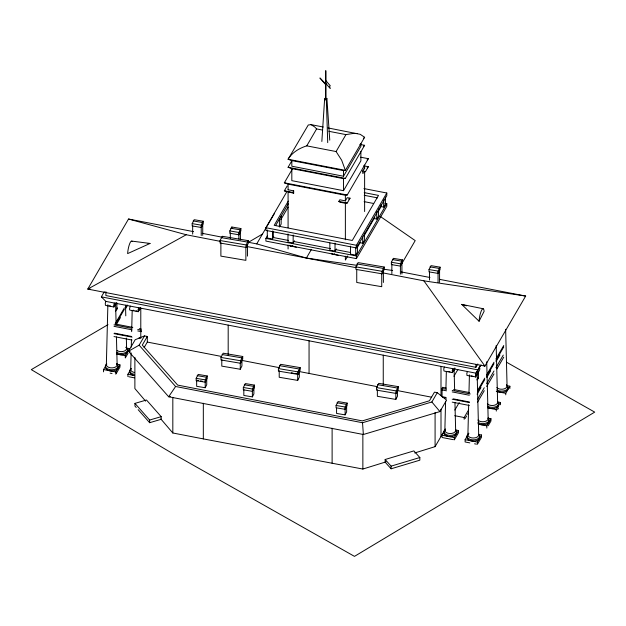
<?xml version="1.0" encoding="UTF-8"?>
<svg xmlns="http://www.w3.org/2000/svg" width="626" height="626" viewBox="0 0 626 626"><rect width="100%" height="100%" fill="white"/><g stroke="black" fill="none" stroke-linecap="round" stroke-linejoin="round"><path stroke-width="0.94" d="M106.357 364.59L107.875 304.745M116.788 309.721L116.96 302.968M130.701 369.309L131.124 352.9M131.264 347.109L131.46 339.386M131.656 331.67L131.71 329.738M131.757 327.805L132.196 310.433M444.859 430.234L445.595 401.274M445.915 388.73L446.354 371.359M468.663 404.779L467.904 434.702A5.407 3.122 0 0 0 473.679 438.012A5.407 3.122 0 0 0 478.608 434.28M468.96 393.198L469.422 374.864M478.366 378.871L478.561 371.148M325.129 100.168L325.191 98.227L326.921 98.564L329.753 140.146M321.842 141.476L324.612 99.229L325.191 98.227M192.182 223.631L194.17 219.71L203.223 221.236L203.223 223.56L201.236 227.481L192.182 225.947L192.182 223.631L201.236 225.157L203.223 221.236M220.078 240.533L222.238 236.268L248.334 240.674L248.334 243.201L246.175 247.466L220.078 243.052L220.078 240.533L246.175 244.938L248.334 240.674M229.836 230.931L231.823 227.011L240.877 228.537L240.877 230.861L238.889 234.781L229.836 233.248L229.836 230.931L238.889 232.457L240.877 228.537M196.173 378.339L198.16 374.418L207.214 375.944L207.214 378.268L205.226 382.189L196.173 380.663L196.173 378.339L205.226 379.865L207.214 375.944M220.986 357.438L223.146 353.181L242.731 356.484L242.731 359.011L240.572 363.268L220.986 359.966L220.986 357.438L240.572 360.748L242.731 356.484M243.334 387.486L245.322 383.566L254.375 385.092L254.375 387.416L252.388 391.336L243.334 389.81L243.334 387.486L252.388 389.012L254.375 385.092M278.406 368.573L280.565 364.316L300.151 367.618L300.151 370.146L297.992 374.403L278.406 371.101L278.406 368.573L297.992 371.883L300.151 367.618M355.936 266.879L358.095 262.615L384.192 267.02L384.192 269.548L382.032 273.805L355.936 269.399L355.936 266.879L382.032 271.285L384.192 267.02M336.084 405.468L338.063 401.548L347.117 403.081L347.117 405.398L345.129 409.318L336.084 407.792L336.084 405.468L345.129 407.002L347.117 403.081M391.367 262.255L393.355 258.335L402.408 259.86L402.408 262.184L400.421 266.105L391.367 264.579L391.367 262.255L400.421 263.781L402.408 259.86M376.555 387.604L378.714 383.347L398.3 386.657L398.3 389.176L396.141 393.441L376.555 390.131L376.555 387.604L396.141 390.914L398.3 386.657M429.021 269.556L431.009 265.635L440.062 267.169L440.062 269.485L438.075 273.405L429.021 271.88L429.021 269.556L438.075 271.089L440.062 267.169M104.307 291.786L101.357 296.857L105.88 301.396L105.27 303.266L105.434 305.355L113.909 306.998L115.99 303.211M114.355 303.039L113.627 305.934L113.909 306.998M130.231 306.122L129.504 309.017L129.785 310.081L138.26 311.725L140.341 307.929A4.468 2.582 0 0 1 139.058 309.017M138.706 307.765L138.088 309.627L138.26 311.725M444.39 367.039L443.771 368.91L443.944 370.999L452.418 372.642L454.945 368.088M452.864 368.683L452.246 370.553L452.418 372.642M467.434 371.515L466.816 373.378L466.988 375.467L475.791 376.891C476.05 374.497 482.02 368.792 479.172 367.54M201.212 226.98L202.73 223.975L202.73 235.415M205.203 381.688L206.729 378.683L206.729 384.74L205.203 387.744L196.658 386.305L196.658 380.248L198.559 380.569M221.792 359.559L221.792 366.132L240.274 369.254L241.926 365.991L241.926 360.357M252.748 390.084L253.507 388.582M243.827 389.395L243.827 395.452L252.372 396.892L253.89 393.887L253.89 387.83M298.101 372.994L299.345 370.545L299.345 377.118L297.694 380.389L279.212 377.267L279.212 370.694M400.397 265.604L401.923 262.599L401.923 274.047M345.114 408.817L346.248 406.571M336.569 408.246L336.569 413.434L345.114 414.874L346.632 411.877L346.632 405.82M438.051 272.905L439.577 269.9L439.577 282.303M377.361 389.724L377.361 396.297L395.835 399.419L397.494 396.156L397.494 389.583M479.07 321.255L484.109 311.302A9.155 2.097 -80.4 0 0 481.59 310.269A9.155 2.097 -80.4 0 0 479.07 321.255L461.698 304.385L483.217 308.751M193.583 231.651L128.518 219.03L87.765 289.079L484.915 366.093L525.668 296.051L439.53 279.345M115.614 311.208L117.563 307.867M115.513 323.102L124.347 307.922M115.513 324.565L124.347 309.377M125.325 307.695L126.796 305.159M116.514 324.276L120.403 317.601M125.74 308.43L127.681 305.089M103.556 371.852L103.556 369.583L106.764 364.074M115.826 374.231L115.826 371.961L119.949 364.88L117.117 364.332M125.286 357.978L125.286 355.701L129.402 348.619L126.577 348.072M116.287 373.448L119.949 367.149L119.949 364.88M125.74 357.188L128.033 353.252M147.313 336.452L142.29 345.09L177.674 385.1L362.29 420.899L429.444 400.781L434.475 392.134L437.269 392.682L446.596 400.108L439.922 411.579L363.362 434.507L168.66 396.751L128.494 351.241L139.129 345.169L144.52 335.904L147.313 336.452L147.313 342.07L144.113 347.571M127.907 376.578L127.907 374.301L131.116 368.792M327.719 142.634L326.342 99.565L326.921 98.564M359.848 144.387L364.622 145.31L345.372 178.387L343.517 178.645L291.818 168.613L288.085 167.283L291.927 160.663M360.733 157.212L368.354 158.691L347.234 194.999L345.372 195.249L288.085 184.138L284.345 182.8L292.209 169.294M327.977 127.923L360.232 134.324L364.622 137.282L345.372 170.358L343.517 170.616L291.818 160.585L288.085 159.254C292.131 152.447 299.345 148.151 306.756 145.858L316.615 128.925L322.288 130.028M288.085 189.756L293.672 190.844L293.672 193.254L284.345 190.828L287.162 185.985M363.933 188.582L386.798 193.011L386.798 195.688L356.397 247.935L265.901 230.391L265.901 227.715L286.99 191.478M248.123 242.223L256.73 243.897L274.517 213.325M384.888 203.34L386.798 203.708L386.798 206.384L356.397 258.632L265.901 241.08L265.901 238.412L267.372 235.877M284.345 190.828L292.733 192.456L293.672 190.844M288.281 201.126L274.196 225.337L352.274 240.478L378.503 195.398L364.222 192.628M275.651 225.501L288.281 203.794M280.839 219.663L288.124 207.143M267.286 229.992L267.286 238.013L272.459 239.015L273.765 236.777M323.274 127.008L311.036 124.637L308.258 125.004L288.085 159.254L345.372 170.358L341.671 160.217L336.092 151.547L345.943 134.613L353.674 133.385L357.164 133.581M293.304 246.214L290.284 246.073L290.652 245.697M287.976 234.007L287.976 242.027L293.156 243.029L294.455 240.791M292.937 246.589L292.608 245.721M291.818 160.585L291.818 166.211L343.517 176.235L360.881 146.382L360.881 143.573M291.818 168.613L291.818 180.656L343.517 190.687L360.881 160.835L360.881 151.57M338.846 201.4L339.785 199.788L345.372 200.868L347.25 197.644L350.051 198.184L347.234 203.027L345.372 203.278L339.785 202.19L338.846 201.4L347.234 203.027M256.73 243.897L306.38 258.053L311.255 249.68M363.698 165.812L368.354 166.719L365.537 171.563L362.744 173.425L362.744 171.015L364.622 167.791M335.176 254.328L332.148 254.195L332.516 253.82M329.847 243.013L329.847 250.142L335.02 251.143L336.326 248.905M334.808 254.712L334.48 253.843M347.782 255.964L345.372 260.095L345.372 256.23M356.397 247.935L356.397 245.267L386.798 193.011M357.29 247.497L360.208 242.489M364.089 235.806L374.778 217.441M378.174 211.596L381.093 206.588L381.093 204.812M350.537 246.135L350.537 254.156L355.709 255.158L357.446 252.176L357.446 245.048M359.214 242.544L362.665 243.217L364.402 240.227L364.402 233.099M373.276 218.372L376.727 219.037L378.464 216.056L378.464 208.92M380.225 206.423L383.675 207.089L385.413 204.107L385.413 196.979M356.397 258.632L356.397 255.956L386.798 203.708M401.743 263.742L415.202 240.611L380.029 216.267M139.129 345.169L175.601 386.492L362.532 422.738L431.862 401.978L437.269 392.682M446.518 390.812L441.768 389.888L442.418 387.314L446.158 388.042M441.768 389.888L442.418 388.777M453.936 376.273L457.833 369.575M105.88 291.661L105.88 295.558L475.909 367.313L477.857 363.964M480.291 365.623L475.557 373.972L475.463 377.11M105.88 301.396L475.909 373.159L481.112 364.856M454.836 410.085L459.249 402.495M414.717 452.958L435.086 446.643L445.383 428.943M453.388 439.695L442.066 437.496L442.066 435.227L445.266 429.718M476.902 379.919L478.374 377.392M477.45 390.694L484.751 378.143M486.699 374.794L494 362.243M495.948 358.894L503.742 345.505M477.45 392.15L484.751 379.599M486.699 376.249L494 363.698M495.948 360.349L503.742 346.96M477.098 394.2L480.979 387.525M486.801 377.517L490.682 370.85M496.019 361.671L499.9 355.005M464.156 419.295L464.156 417.526L468.577 409.936M465.141 418.497L466.613 415.969M467.591 414.279L468.577 412.597M454.335 439.875L454.335 437.605L458.451 430.524L455.618 429.976M477.45 399.451L484.266 387.737M486.699 383.55L494 370.999M495.948 367.65L503.257 355.099M454.789 439.092L458.451 432.793L458.451 430.524M477.45 402.377L484.266 390.655M486.699 386.477L494 373.918M496.927 368.902L503.742 357.188M469.829 442.879L465.11 441.964L465.11 439.695L468.772 433.403M477.38 444.343L477.38 442.073L481.496 434.992L478.671 434.444M486.832 428.09L486.832 425.821L490.956 418.731L488.123 418.184M496.293 411.071L496.293 409.56L500.417 402.479L497.584 401.931M505.753 394.818L505.753 393.3L509.877 386.219L507.044 385.671M477.834 443.56L481.496 437.261L481.496 434.992M488.21 425.727L490.956 421.008L490.956 418.731M497.67 409.467L498.586 407.894M175.601 386.492L168.66 396.751L170.327 396.602M363.377 138.44L364.622 137.282M363.377 146.468L364.622 145.31M367.11 159.849L368.354 158.691M367.11 167.878L368.354 166.719M348.651 199.115L350.051 198.184M107.993 324.659L31.3 369.63L171.336 452.778L354.48 556.373L594.7 412.119L506.45 362.172M247.88 242.614L262.325 234.14M220.563 241.409L186.235 234.75L87.765 289.079L90.48 289.173M131.781 241.096L150.044 243.451L127.634 253.6A9.155 2.097 -80.4 0 1 129.574 243.968A9.155 2.097 -80.4 0 1 132.196 241.519M144.52 335.904L135.2 339.715L128.494 351.241L130.318 351.851M160.804 418.919L172.823 432.989L203.325 438.896L362.861 469.046L386.015 461.863M385.154 459.5L413.88 450.9L419.835 457.528L419.835 460.188L391.109 468.788L385.154 462.16L385.154 459.5L391.109 466.135L391.109 468.788M391.109 466.135L419.835 457.528M136.225 407.495L134.95 406.047L134.95 403.394L146.484 399.998L161.172 416.65L161.172 419.303L149.645 422.699L138.143 409.67M134.95 403.394L149.645 420.038L161.172 416.65M148.112 243.475L150.044 243.451M306.38 258.053L357.172 265.377M383.996 269.243L392.619 270.487M382.815 272.873L423.896 280.839L525.668 296.051M193.176 220.939L202.229 222.473M230.83 228.247L239.883 229.773M392.361 259.571L401.415 261.097M430.015 266.872L439.069 268.397M221.158 237.614L247.254 242.019M357.016 263.961L383.112 268.366M222.066 354.519L241.652 357.829M279.486 365.654L299.071 368.964M377.635 384.685L397.22 387.995M291.223 372.72L293.07 373.033M294.916 373.346L296.763 373.659M197.167 375.655L206.22 377.181M244.328 384.802L253.381 386.328M337.07 402.784L346.123 404.318M200.461 380.89L202.355 381.211M324.612 99.229L326.342 99.565M328.908 131.311L345.943 134.613M306.756 145.858L336.092 151.547M362.744 171.015L365.537 171.563M288.085 167.283L345.372 178.387M364.222 195.296L377.548 197.886M284.345 182.8L347.234 194.999M364.136 201.642L373.659 203.489M265.901 227.715L356.397 245.267M288.563 240.478L273.327 237.52L273.327 231.284M293.328 241.401L330.458 248.6M335.223 249.524L350.458 252.481M265.901 238.412L356.397 255.956M293.657 246.699L296.309 247.215M335.52 254.821L338.181 255.338M202.19 233.318L222.285 237.215M401.243 271.919L429.952 277.49M247.262 246.589L356.061 267.685M101.357 296.857L478.162 369.927M496.316 391.477L505.753 393.3M453.639 389.489L469.539 392.572M115.02 323.947L132.79 327.39M139.34 328.666L141.21 329.026M114.01 324.871L132.055 328.368M137.759 329.472L141.554 330.215M441.768 388.433L446.518 389.349M452.215 390.46L470.267 393.957M114.01 326.326L132.055 329.832M137.759 330.935L141.554 331.67M452.215 391.915L469.312 395.233M114.495 333.165L131.476 336.459M139.019 337.923L140.905 338.29M445.829 397.424L442.058 396.688L442.058 389.388M453.38 398.887L469.414 401.994M114.01 333.627L132.055 337.132M442.715 397.377L446.518 398.113M452.215 399.216L469.312 402.534M487.803 407.917L496.293 409.56M147.313 342.07L221.526 356.46M241.511 360.333L279.564 367.712M298.594 371.406L377.548 386.719M397.487 390.585L431.627 397.205M114.01 336.553L132.055 340.051M452.215 402.135L469.312 405.452M454.719 415.695L464.156 417.526M116.788 354.058L125.286 355.701M478.342 424.17L486.832 425.821M103.556 369.583L115.826 371.961M127.907 374.301L134.512 375.584M442.066 435.227L454.335 437.605M465.11 439.695L477.38 442.073M110.16 373.135L112.054 373.503M128.854 376.758L134.512 377.854M474.547 443.795L476.433 444.163M128.518 219.03L186.235 234.75M461.698 304.385L466.37 305.832M311.036 124.637L314.651 126.898L316.615 128.925M483.413 365.326L484.915 366.093L423.896 280.839M332.148 254.172L331.819 253.327M290.284 246.049L289.955 245.204M292.733 192.456L293.672 193.254M325.63 83.845L319.917 77.984L325.622 84.604M325.864 80.644L330.27 85.754L329.55 86.325L330.27 88.579L325.919 83.54L325.77 70.636L325.481 98.564L326.052 99.237L325.919 83.54M145.631 401.149L134.88 388.558L134.88 357.29M431.862 401.978L439.922 411.579M362.532 422.738L363.362 434.507M505.636 329.268L507.076 386.32M496.175 345.529L497.623 402.573M486.715 361.781L488.163 418.833M478.702 435.093L477.161 374.176A3.866 2.23 0 0 1 475.862 375.71M454.632 390.014L454.116 369.708A3.866 2.23 0 0 1 452.817 371.241M454.945 402.581L455.658 430.618M125.505 305.206L125.779 315.84M126.342 338.079L126.609 348.721M115.607 304.056L116.123 324.362M116.444 336.937L117.148 364.974M509.877 386.219L509.877 388.488M500.417 402.479L500.417 404.748M475.909 364.395L475.909 367.313M441.001 366.382L441.001 395.648M441.001 409.216L441.001 436.471M438.075 271.089L438.051 282.443M435.086 412.573L435.086 446.643M429.506 271.465L429.506 280.049M400.421 263.781L400.397 274.188M396.141 390.914L396.141 393.441M395.835 392.846L395.835 399.419M391.853 264.164L391.853 273.695M383.675 199.96L383.675 207.089M383.386 270.917L383.386 282.467M383.253 355.185L383.253 384.943M382.032 271.285L382.032 273.805M381.735 273.218L381.735 286.692L356.742 282.475L356.742 269.962M376.727 211.909L376.727 219.037M364.622 165.076L364.622 168.942M364.622 171.845L364.622 211.533M362.861 434.194L362.861 469.046M362.665 236.972L362.665 243.217M355.709 247.137L355.709 255.158M345.372 195.249L345.372 201.056M345.372 202.996L345.372 239.774M345.129 407.002L345.114 414.874M343.517 170.616L343.517 176.235M343.517 178.645L343.517 190.687M335.02 243.131L335.02 251.143M332.116 428.239L332.116 463.232M309.056 340.802L309.056 373.432M297.992 371.883L297.992 374.403M297.694 373.816L297.694 380.389M293.156 235.008L293.156 243.029M288.085 184.138L288.085 189.944M288.085 191.885L288.085 227.692M288.085 245.118L288.085 248.991M281.144 216.064L281.144 224.085L279.407 227.066L279.407 219.045M272.459 230.994L272.459 239.015M252.388 389.012L252.372 396.892M247.528 244.57L247.528 256.12M246.175 244.938L246.175 247.466M245.877 246.871L245.877 260.346L220.884 256.128L220.884 242.653M240.572 360.748L240.572 363.268M240.392 239.86L240.392 231.276L238.866 234.28L238.866 239.046M240.274 362.681L240.274 369.254M238.889 232.457L238.889 234.781M231.823 227.011L231.823 228.56M230.321 232.833L230.321 238.561M228.185 325.113L228.185 354.872M205.226 379.865L205.203 387.744M203.325 403.254L203.325 438.896M201.236 225.157L201.212 235.564M192.667 225.532L192.667 234.116M172.823 397.338L172.823 432.989M149.645 420.038L149.645 422.699M140.787 308.164L140.787 337.43M129.402 348.619L129.402 350.137M126.053 347.133A5.407 3.122 0 0 1 124.23 351.116A5.407 3.122 0 0 1 117.156 350.591M125.983 347.414A6.362 3.678 0 0 1 125.419 352.602A6.362 3.678 0 0 1 116.436 352.281M127.446 350.325A6.362 3.678 0 0 1 124.042 354.347A6.362 3.678 0 0 1 116.436 353.487M139.888 308.203A3.866 2.23 0 0 1 138.659 310.316M136.867 310.832A3.866 2.23 0 0 1 135.865 310.872M133.964 310.504A3.866 2.23 0 0 1 133.205 310.12M134.379 372.462A5.407 3.122 0 0 1 130.975 368.511M134.074 374.309A6.362 3.678 0 0 1 130.803 368.792M134.074 375.514A6.362 3.678 0 0 1 129.754 371.805M140.482 307.366A4.468 2.582 0 0 1 139.058 309.815M450.016 371.789A3.866 2.23 0 0 1 448.122 371.421M454.719 368.964A4.468 2.582 0 0 1 453.216 370.733M455.564 429.804A5.407 3.122 0 0 1 449.922 433.544A5.407 3.122 0 0 1 445.133 429.436M454.719 368.166A4.468 2.582 0 0 1 453.216 369.935M455.955 430.117A6.362 3.678 0 0 1 449.859 435.414A6.362 3.678 0 0 1 444.953 429.718M455.955 431.322A6.362 3.678 0 0 1 450.697 436.619A6.362 3.678 0 0 1 444.225 431.783M506.52 384.732A5.407 3.122 0 0 1 504.087 388.918A5.407 3.122 0 0 1 496.833 387.517M507.381 385.812A6.362 3.678 0 0 1 505.229 390.499A6.362 3.678 0 0 1 496.911 389.881M508.03 388.879A6.362 3.678 0 0 1 503.742 392.126A6.362 3.678 0 0 1 496.911 391.086M507.381 387.017A6.362 3.678 0 0 1 507.913 387.924M497.521 401.759A5.407 3.122 0 0 1 493.977 405.335A5.407 3.122 0 0 1 487.38 403.77M497.92 402.072A6.362 3.678 0 0 1 495.776 406.751A6.362 3.678 0 0 1 487.451 406.133M497.92 403.277A6.362 3.678 0 0 1 495.776 407.956A6.362 3.678 0 0 1 487.451 407.346M488.061 418.019A5.407 3.122 0 0 1 484.516 421.595A5.407 3.122 0 0 1 477.92 420.03M488.46 418.325A6.362 3.678 0 0 1 486.316 423.012A6.362 3.678 0 0 1 477.99 422.393M488.46 419.53A6.362 3.678 0 0 1 486.316 424.217A6.362 3.678 0 0 1 477.99 423.599M116.6 363.393A5.407 3.122 0 0 1 112.124 367.9A5.407 3.122 0 0 1 106.623 363.784M115.536 303.477A3.866 2.23 0 0 1 114.308 305.59M110.52 306.036A3.866 2.23 0 0 1 109.613 305.778M116.522 363.675A6.362 3.678 0 0 1 116.366 368.636A6.362 3.678 0 0 1 107.782 368.98A6.362 3.678 0 0 1 106.451 364.074M117.993 366.586A6.362 3.678 0 0 1 112.187 370.975A6.362 3.678 0 0 1 105.403 367.086M116.217 303.32A4.468 2.582 0 0 1 114.707 305.089M116.217 302.522A4.468 2.582 0 0 1 114.707 304.291M473.06 376.265A3.866 2.23 0 0 1 471.167 375.897M477.309 372.126A4.468 2.582 0 0 1 476.261 375.209M468.178 433.904A5.407 3.122 0 0 1 468.796 433.169M479 434.585A6.362 3.678 0 0 1 472.912 439.89A6.362 3.678 0 0 1 467.998 434.186M477.685 371.961A4.468 2.582 0 0 1 477.028 373.902M479.336 438.599A6.362 3.678 0 0 1 471.276 440.907A6.362 3.678 0 0 1 467.27 436.259M479.539 436.698A6.362 3.678 0 0 1 479.657 437.652"/></g></svg>
